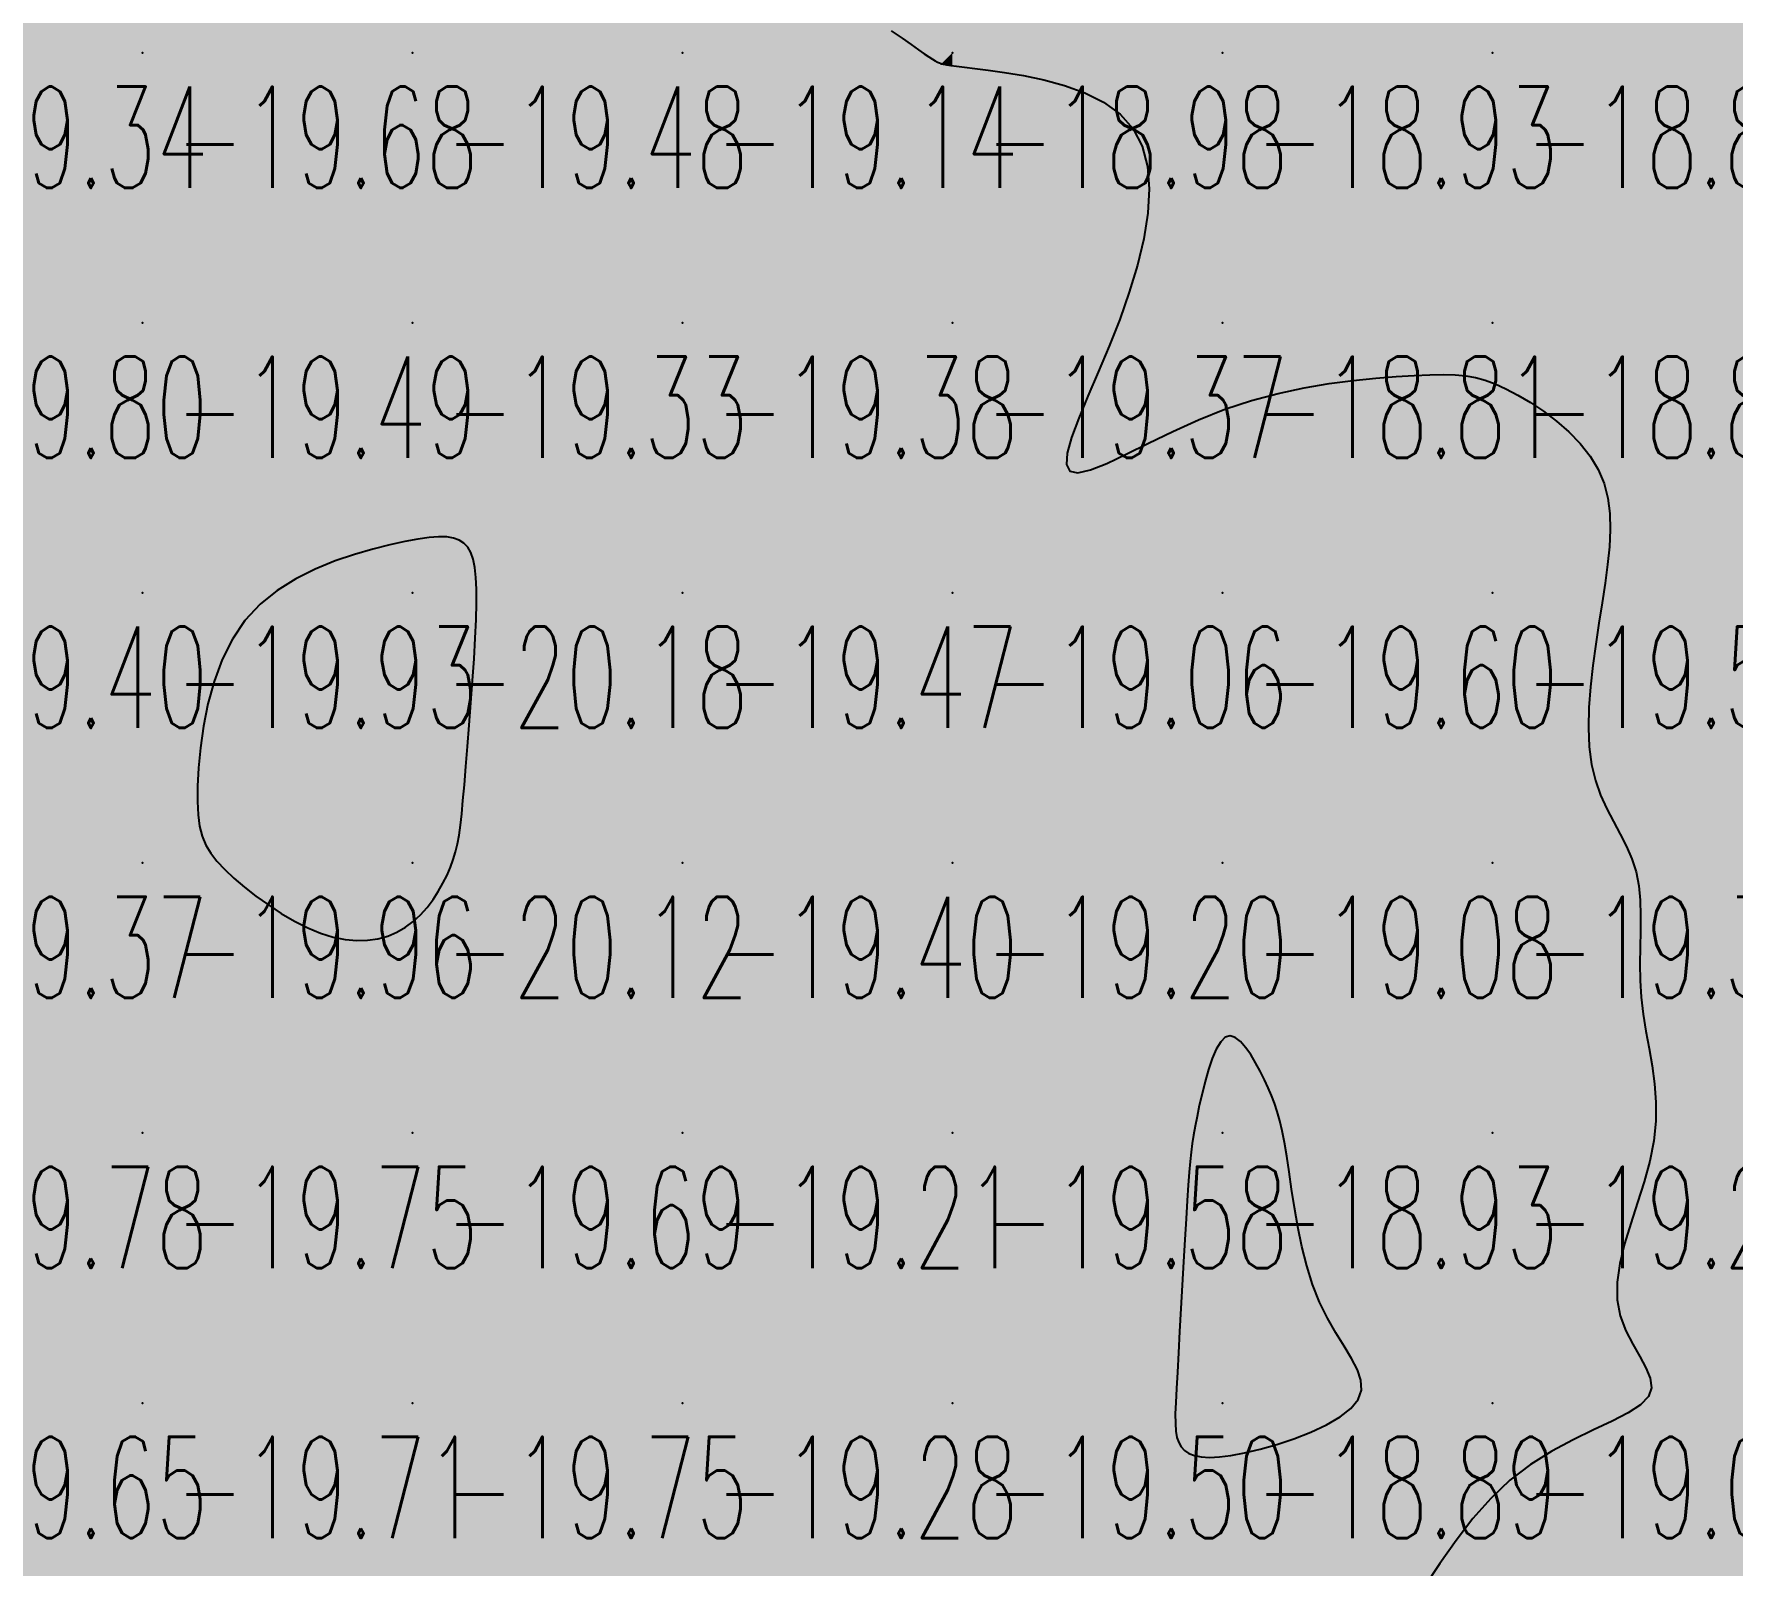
# Model space of a CAD drawing. Header units: millimetres. Extents: x 88261 to 90953, y 390274 to 392322.
# Drawn here: x 89316.2 to 89379.1, y 391011.2 to 391067.9 of the extents above; entities that cross this region are included whole.
import ezdxf
from ezdxf.enums import TextEntityAlignment as Align

# ---------------------------------------------------------------- set-up
doc = ezdxf.new("R2010")
doc.units = ezdxf.units.MM
doc.header["$LTSCALE"] = 25
for name, color, linetype in [('CN_03_00', 7, 'Continuous'), ('CN_04_00', 242, 'Continuous'), ('COTEAlt', 7, 'Continuous'), ('TN_COLORIAGE', 7, 'Continuous')]:
    doc.layers.add(name, color=color, linetype=linetype)
doc.styles.add('Simplex 1.0', font='Simplex.shx', dxfattribs={"width": 0.99, "height": 2.5})
doc.styles.get("Standard").update_dxf_attribs({"font": 'times.ttf'})

# ---------------------------------------------------------------- blocks, each defined once
blk = doc.blocks.new('COTE')
at = {"color": 0}
blk.add_point((0, 0), dxfattribs=at)
at = {"layer": 'COTEAlt'}
blk.add_attdef('ALT', text='', height=3.75, dxfattribs=at).set_placement((1.25, -1.25), align=Align.TOP_LEFT)

msp = doc.modelspace()

# ---------------------------------------------------------------- linework, layer by layer
at = {"layer": 'CN_03_00', "elevation": -19, "flags": 128}
msp.add_lwpolyline([(89347.982, 391068.058), (89348.383, 391067.777), (89348.716, 391067.544), (89348.987, 391067.355), (89349.203, 391067.206), (89349.373, 391067.092), (89349.506, 391067.005), (89349.61, 391066.942), (89349.694, 391066.897), (89349.766, 391066.864), (89349.836, 391066.839), (89349.919, 391066.817), (89350.03, 391066.796), (89350.186, 391066.772), (89350.402, 391066.743), (89350.695, 391066.706), (89351.08, 391066.657), (89351.573, 391066.593), (89352.182, 391066.509), (89352.879, 391066.396), (89353.63, 391066.242), (89354.399, 391066.033), (89355.151, 391065.76), (89355.849, 391065.408), (89356.459, 391064.968), (89356.946, 391064.426), (89357.281, 391063.776), (89357.473, 391063.028), (89357.536, 391062.198), (89357.485, 391061.301), (89357.335, 391060.354), (89357.102, 391059.372), (89356.8, 391058.371), (89356.445, 391057.366), (89356.054, 391056.373), (89355.652, 391055.417), (89355.268, 391054.519), (89354.929, 391053.704), (89354.664, 391052.995), (89354.501, 391052.416), (89354.468, 391051.991), (89354.592, 391051.742), (89354.893, 391051.685), (89355.358, 391051.794), (89355.964, 391052.036), (89356.689, 391052.376), (89357.51, 391052.78), (89358.407, 391053.214), (89359.356, 391053.645), (89360.336, 391054.037), (89361.324, 391054.364), (89362.308, 391054.627), (89363.273, 391054.834), (89364.207, 391054.991), (89365.095, 391055.107), (89365.924, 391055.19), (89366.682, 391055.247), (89367.354, 391055.286), (89367.932, 391055.312), (89368.431, 391055.323), (89368.866, 391055.314), (89369.258, 391055.279), (89369.624, 391055.215), (89369.982, 391055.116), (89370.351, 391054.977), (89370.748, 391054.794), (89371.186, 391054.562), (89371.655, 391054.284), (89372.137, 391053.963), (89372.615, 391053.601), (89373.074, 391053.202), (89373.496, 391052.769), (89373.865, 391052.305), (89374.164, 391051.812), (89374.381, 391051.295), (89374.521, 391050.751), (89374.595, 391050.179), (89374.612, 391049.58), (89374.582, 391048.951), (89374.514, 391048.291), (89374.42, 391047.599), (89374.309, 391046.874), (89374.19, 391046.117), (89374.073, 391045.338), (89373.966, 391044.55), (89373.88, 391043.763), (89373.822, 391042.992), (89373.803, 391042.247), (89373.831, 391041.541), (89373.915, 391040.886), (89374.06, 391040.291), (89374.254, 391039.747), (89374.482, 391039.243), (89374.727, 391038.768), (89374.974, 391038.308), (89375.207, 391037.852), (89375.41, 391037.389), (89375.568, 391036.907), (89375.668, 391036.396), (89375.72, 391035.858), (89375.737, 391035.296), (89375.731, 391034.714), (89375.717, 391034.116), (89375.706, 391033.506), (89375.714, 391032.887), (89375.751, 391032.263), (89375.828, 391031.637), (89375.932, 391031.007), (89376.047, 391030.369), (89376.157, 391029.72), (89376.246, 391029.057), (89376.297, 391028.376), (89376.295, 391027.675), (89376.223, 391026.951), (89376.071, 391026.201), (89375.861, 391025.435), (89375.618, 391024.662), (89375.369, 391023.893), (89375.142, 391023.138), (89374.964, 391022.408), (89374.861, 391021.712), (89374.861, 391021.061), (89374.979, 391020.463), (89375.186, 391019.916), (89375.441, 391019.416), (89375.704, 391018.959), (89375.934, 391018.541), (89376.091, 391018.158), (89376.134, 391017.806), (89376.022, 391017.48), (89375.728, 391017.176), (89375.271, 391016.878), (89374.683, 391016.572), (89373.996, 391016.243), (89373.242, 391015.875), (89372.452, 391015.452), (89371.66, 391014.96), (89370.896, 391014.382), (89370.186, 391013.71), (89369.524, 391012.958), (89368.9, 391012.146), (89368.302, 391011.295), (89367.718, 391010.424)], dxfattribs=at)
msp.add_lwpolyline([(89365.397, 391017.719), (89365.377, 391018.082), (89365.246, 391018.471), (89365.031, 391018.889), (89364.756, 391019.343), (89364.449, 391019.838), (89364.136, 391020.381), (89363.842, 391020.978), (89363.588, 391021.629), (89363.374, 391022.323), (89363.194, 391023.04), (89363.044, 391023.765), (89362.918, 391024.478), (89362.81, 391025.164), (89362.715, 391025.804), (89362.628, 391026.381), (89362.543, 391026.882), (89362.457, 391027.316), (89362.369, 391027.694), (89362.276, 391028.031), (89362.175, 391028.338), (89362.064, 391028.629), (89361.94, 391028.916), (89361.801, 391029.212), (89361.646, 391029.525), (89361.476, 391029.841), (89361.296, 391030.142), (89361.108, 391030.41), (89360.917, 391030.627), (89360.726, 391030.773), (89360.537, 391030.831), (89360.355, 391030.782), (89360.183, 391030.614), (89360.021, 391030.344), (89359.87, 391029.994), (89359.732, 391029.587), (89359.605, 391029.146), (89359.492, 391028.693), (89359.392, 391028.252), (89359.307, 391027.844), (89359.236, 391027.486), (89359.177, 391027.163), (89359.128, 391026.852), (89359.086, 391026.534), (89359.05, 391026.185), (89359.016, 391025.784), (89358.981, 391025.309), (89358.944, 391024.739), (89358.902, 391024.061), (89358.857, 391023.293), (89358.809, 391022.464), (89358.76, 391021.602), (89358.711, 391020.735), (89358.664, 391019.892), (89358.619, 391019.1), (89358.579, 391018.388), (89358.544, 391017.777), (89358.517, 391017.263), (89358.503, 391016.835), (89358.504, 391016.483), (89358.523, 391016.195), (89358.563, 391015.962), (89358.628, 391015.772), (89358.721, 391015.615), (89358.846, 391015.483), (89359.007, 391015.375), (89359.211, 391015.294), (89359.463, 391015.243), (89359.769, 391015.225), (89360.134, 391015.242), (89360.565, 391015.297), (89361.067, 391015.392), (89361.64, 391015.529), (89362.259, 391015.705), (89362.895, 391015.917), (89363.519, 391016.16), (89364.098, 391016.431), (89364.605, 391016.726), (89365.009, 391017.041), (89365.28, 391017.373), (89365.397, 391017.719)], close=True, dxfattribs=at)
at = {"layer": 'CN_04_00', "elevation": -20, "flags": 128}
msp.add_lwpolyline([(89331.763, 391037.367), (89331.848, 391037.651), (89331.918, 391037.948), (89331.977, 391038.273), (89332.028, 391038.64), (89332.075, 391039.063), (89332.122, 391039.556), (89332.173, 391040.134), (89332.23, 391040.805), (89332.292, 391041.55), (89332.356, 391042.346), (89332.419, 391043.169), (89332.479, 391043.995), (89332.532, 391044.8), (89332.575, 391045.56), (89332.607, 391046.252), (89332.623, 391046.856), (89332.623, 391047.375), (89332.603, 391047.815), (89332.563, 391048.183), (89332.5, 391048.486), (89332.413, 391048.732), (89332.299, 391048.927), (89332.156, 391049.078), (89331.983, 391049.192), (89331.773, 391049.269), (89331.521, 391049.311), (89331.22, 391049.318), (89330.865, 391049.292), (89330.449, 391049.232), (89329.968, 391049.14), (89329.414, 391049.016), (89328.786, 391048.86), (89328.102, 391048.664), (89327.384, 391048.422), (89326.654, 391048.124), (89325.933, 391047.763), (89325.244, 391047.331), (89324.609, 391046.819), (89324.049, 391046.219), (89323.582, 391045.53), (89323.204, 391044.769), (89322.906, 391043.962), (89322.678, 391043.132), (89322.512, 391042.306), (89322.399, 391041.506), (89322.33, 391040.759), (89322.295, 391040.087), (89322.288, 391039.51), (89322.311, 391039.019), (89322.367, 391038.597), (89322.461, 391038.23), (89322.597, 391037.902), (89322.779, 391037.599), (89323.011, 391037.303), (89323.297, 391037.001), (89323.639, 391036.681), (89324.029, 391036.348), (89324.457, 391036.012), (89324.916, 391035.684), (89325.394, 391035.373), (89325.882, 391035.089), (89326.372, 391034.842), (89326.852, 391034.642), (89327.316, 391034.496), (89327.761, 391034.405), (89328.186, 391034.365), (89328.591, 391034.374), (89328.975, 391034.431), (89329.336, 391034.531), (89329.675, 391034.673), (89329.991, 391034.855), (89330.282, 391035.072), (89330.55, 391035.32), (89330.793, 391035.591), (89331.013, 391035.881), (89331.209, 391036.181), (89331.382, 391036.486), (89331.532, 391036.789), (89331.659, 391037.084), (89331.763, 391037.367)], close=True, dxfattribs=at)
at = {"layer": 'TN_COLORIAGE', "color": 213}
for points in [[(89310.249, 391067.239, -19.693), (89320.249, 391067.239, -19.693), (89320.249, 391077.239, -19.693)], [(89310.249, 391077.239, -19.693), (89310.249, 391067.239, -19.693), (89320.249, 391077.239, -19.693)], [(89320.249, 391067.239, -19.244), (89330.249, 391067.239, -19.244), (89330.249, 391077.239, -19.244)], [(89320.249, 391077.239, -19.244), (89320.249, 391067.239, -19.244), (89330.249, 391077.239, -19.244)], [(89330.249, 391067.239, -19), (89338.582, 391075.572, -19), (89330.249, 391077.239, -19), (89337.44, 391077.239, -19)], [(89330.249, 391067.239, -19), (89338.582, 391075.572, -19), (89340.249, 391067.239, -19), (89340.249, 391073.261, -19)], [(89343.923, 391070.913, -19.144), (89340.249, 391073.261, -19.144), (89340.249, 391067.239, -19.144)], [(89343.923, 391070.913, -19.144), (89349.144, 391067.239, -19.144), (89340.249, 391067.239, -19.144)], [(89310.249, 391057.239, -19.679), (89320.249, 391057.239, -19.679), (89320.249, 391067.239, -19.679)], [(89310.249, 391067.239, -19.679), (89310.249, 391057.239, -19.679), (89320.249, 391067.239, -19.679)], [(89320.249, 391057.239, -19.476), (89330.249, 391057.239, -19.476), (89330.249, 391067.239, -19.476)], [(89320.249, 391067.239, -19.476), (89320.249, 391057.239, -19.476), (89330.249, 391067.239, -19.476)], [(89330.249, 391057.239, -19.144), (89340.249, 391057.239, -19.144), (89340.249, 391067.239, -19.144)], [(89330.249, 391067.239, -19.144), (89330.249, 391057.239, -19.144), (89340.249, 391067.239, -19.144)], [(89340.249, 391057.239, -19), (89349.8, 391066.791, -19), (89340.249, 391067.239, -19), (89349.144, 391067.239, -19)], [(89340.249, 391057.239, -19), (89349.8, 391066.791, -19), (89350.249, 391057.239, -19), (89350.249, 391066.783, -19)], [(89358.643, 391065.633, -19.374), (89350.249, 391066.783, -19.374), (89350.249, 391057.239, -19.374)], [(89356.854, 391057.239, -19.374), (89358.643, 391065.633, -19.374), (89350.249, 391057.239, -19.374)], [(89310.249, 391047.239, -19.49), (89320.249, 391047.239, -19.49), (89320.249, 391057.239, -19.49)], [(89310.249, 391057.239, -19.49), (89310.249, 391047.239, -19.49), (89320.249, 391057.239, -19.49)], [(89323.006, 391047.239, -19.334), (89330.249, 391049.346, -19.334), (89320.249, 391047.239, -19.334), (89330.249, 391057.239, -19.334)], [(89320.249, 391057.239, -19.334), (89320.249, 391047.239, -19.334), (89330.249, 391057.239, -19.334)], [(89332.481, 391049.471, -19.334), (89330.249, 391049.346, -19.334), (89340.249, 391057.239, -19.334), (89330.249, 391057.239, -19.334)], [(89332.767, 391047.239, -19.381), (89332.481, 391049.471, -19.381), (89340.249, 391047.239, -19.381), (89340.249, 391057.239, -19.381)], [(89340.249, 391047.239, -19.374), (89350.249, 391047.239, -19.374), (89350.249, 391057.239, -19.374)], [(89340.249, 391057.239, -19.374), (89340.249, 391047.239, -19.374), (89350.249, 391057.239, -19.374)], [(89350.249, 391057.239, -19), (89356.854, 391057.239, -19), (89350.249, 391047.239, -19), (89352.612, 391049.602, -19)], [(89360.249, 391047.239, -19), (89368.406, 391055.397, -19), (89370.249, 391047.239, -19), (89370.249, 391055.322, -19)], [(89360.249, 391054.806, -19.598), (89368.406, 391055.397, -19.598), (89360.249, 391047.239, -19.598)], [(89375.088, 391052.078, -19.57), (89370.249, 391055.322, -19.57), (89370.249, 391047.239, -19.57)], [(89360.249, 391047.239, -19), (89360.249, 391054.806, -19), (89350.249, 391047.239, -19), (89352.612, 391049.602, -19)], [(89374.386, 391047.239, -19.57), (89375.088, 391052.078, -19.57), (89370.249, 391047.239, -19.57)], [(89310.249, 391037.239, -19.932), (89320.249, 391037.239, -19.932), (89320.249, 391047.239, -19.932)], [(89310.249, 391047.239, -19.932), (89310.249, 391037.239, -19.932), (89320.249, 391047.239, -19.932)], [(89322.021, 391039.012, -19.932), (89323.006, 391047.239, -19.932), (89320.249, 391037.239, -19.932), (89320.249, 391047.239, -19.932)], [(89332.091, 391039.082, -19.398), (89331.903, 391037.239, -19.398), (89340.249, 391047.239, -19.398), (89340.249, 391037.239, -19.398)], [(89332.091, 391039.082, -19.472), (89332.767, 391047.239, -19.472), (89340.249, 391047.239, -19.472)], [(89340.249, 391037.239, -19.06), (89350.249, 391037.239, -19.06), (89350.249, 391047.239, -19.06)], [(89340.249, 391047.239, -19.06), (89340.249, 391037.239, -19.06), (89350.249, 391047.239, -19.06)], [(89350.249, 391037.239, -19.598), (89360.249, 391037.239, -19.598), (89360.249, 391047.239, -19.598)], [(89350.249, 391047.239, -19.598), (89350.249, 391037.239, -19.598), (89360.249, 391047.239, -19.598)], [(89360.249, 391037.239, -19.57), (89370.249, 391037.239, -19.57), (89370.249, 391047.239, -19.57)], [(89360.249, 391047.239, -19.57), (89360.249, 391037.239, -19.57), (89370.249, 391047.239, -19.57)], [(89370.249, 391047.239, -19), (89374.386, 391047.239, -19), (89370.249, 391037.239, -19), (89373.219, 391040.21, -19)], [(89373.219, 391040.21, -19.341), (89376.225, 391037.239, -19.341), (89370.249, 391037.239, -19.341)], [(89322.679, 391037.239, -19.962), (89322.021, 391039.012, -19.962), (89320.249, 391037.239, -19.962)], [(89310.249, 391027.239, -19.962), (89320.249, 391027.239, -19.962), (89320.249, 391037.239, -19.962)], [(89310.249, 391037.239, -19.962), (89310.249, 391027.239, -19.962), (89320.249, 391037.239, -19.962)], [(89322.679, 391037.239, -19.747), (89327.046, 391034.037, -19.747), (89320.249, 391037.239, -19.747), (89320.249, 391027.239, -19.747)], [(89330.249, 391027.239, -19.398), (89340.249, 391027.239, -19.398), (89340.249, 391037.239, -19.398)], [(89330.249, 391034.463, -19.398), (89331.903, 391037.239, -19.398), (89330.249, 391027.239, -19.398), (89340.249, 391037.239, -19.398)], [(89340.249, 391027.239, -19.202), (89350.249, 391027.239, -19.202), (89350.249, 391037.239, -19.202)], [(89340.249, 391037.239, -19.202), (89340.249, 391027.239, -19.202), (89350.249, 391037.239, -19.202)], [(89350.249, 391027.239, -19), (89359.148, 391027.239, -19), (89360.249, 391037.239, -19), (89360.249, 391032.118, -19)], [(89350.249, 391037.239, -19.075), (89350.249, 391027.239, -19.075), (89360.249, 391037.239, -19.075)], [(89370.249, 391037.239, -19), (89361.988, 391028.979, -19), (89360.249, 391037.239, -19), (89360.249, 391032.118, -19)], [(89370.249, 391037.239, -19), (89361.988, 391028.979, -19), (89370.249, 391027.239, -19), (89362.605, 391027.239, -19)], [(89370.249, 391037.239, -19), (89376.225, 391037.239, -19), (89370.249, 391027.239, -19), (89375.285, 391032.275, -19)], [(89327.046, 391034.037, -19.69), (89330.249, 391034.463, -19.69), (89320.249, 391027.239, -19.69), (89330.249, 391027.239, -19.69)], [(89375.285, 391032.275, -19.233), (89377.143, 391027.239, -19.233), (89370.249, 391027.239, -19.233)], [(89310.249, 391017.239, -19.747), (89320.249, 391017.239, -19.747), (89320.249, 391027.239, -19.747)], [(89310.249, 391027.239, -19.747), (89310.249, 391017.239, -19.747), (89320.249, 391027.239, -19.747)], [(89320.249, 391017.239, -19.69), (89330.249, 391017.239, -19.69), (89330.249, 391027.239, -19.69)], [(89320.249, 391027.239, -19.69), (89320.249, 391017.239, -19.69), (89330.249, 391027.239, -19.69)], [(89330.249, 391017.239, -19.215), (89340.249, 391017.239, -19.215), (89340.249, 391027.239, -19.215)], [(89330.249, 391027.239, -19.215), (89330.249, 391017.239, -19.215), (89340.249, 391027.239, -19.215)], [(89340.249, 391017.239, -19.581), (89350.249, 391017.239, -19.581), (89350.249, 391027.239, -19.581)], [(89340.249, 391027.239, -19.581), (89340.249, 391017.239, -19.581), (89350.249, 391027.239, -19.581)], [(89350.249, 391027.239, -19), (89359.148, 391027.239, -19), (89350.249, 391017.239, -19), (89358.999, 391025.989, -19)], [(89363.356, 391020.347, -19.233), (89362.605, 391027.239, -19.233), (89370.249, 391027.239, -19.233)], [(89370.249, 391027.239, -19), (89363.356, 391020.347, -19), (89370.249, 391017.239, -19), (89367.018, 391017.239, -19)], [(89370.249, 391027.239, -19), (89377.143, 391027.239, -19), (89370.249, 391017.239, -19), (89373.481, 391020.471, -19)], [(89358.521, 391017.239, -19.503), (89358.999, 391025.989, -19.503), (89350.249, 391017.239, -19.503)], [(89373.481, 391020.471, -19.05), (89378.101, 391017.239, -19.05), (89370.249, 391017.239, -19.05)], [(89310.249, 391007.239, -19.706), (89320.249, 391007.239, -19.706), (89320.249, 391017.239, -19.706)], [(89310.249, 391017.239, -19.706), (89310.249, 391007.239, -19.706), (89320.249, 391017.239, -19.706)], [(89320.249, 391007.239, -19.751), (89330.249, 391007.239, -19.751), (89330.249, 391017.239, -19.751)], [(89320.249, 391017.239, -19.751), (89320.249, 391007.239, -19.751), (89330.249, 391017.239, -19.751)], [(89330.249, 391007.239, -19.284), (89340.249, 391007.239, -19.284), (89340.249, 391017.239, -19.284)], [(89330.249, 391017.239, -19.284), (89330.249, 391007.239, -19.284), (89340.249, 391017.239, -19.284)], [(89340.249, 391007.239, -19.503), (89350.249, 391007.239, -19.503), (89350.249, 391017.239, -19.503)], [(89340.249, 391017.239, -19.503), (89340.249, 391007.239, -19.503), (89350.249, 391017.239, -19.503)], [(89350.249, 391017.239, -19), (89358.521, 391017.239, -19), (89350.249, 391007.239, -19), (89358.39, 391015.38, -19)], [(89360.249, 391007.239, -19), (89366.279, 391007.239, -19), (89370.249, 391017.239, -19), (89370.249, 391015.454, -19)], [(89360.249, 391007.239, -19), (89360.249, 391014.933, -19), (89370.249, 391017.239, -19), (89367.018, 391017.239, -19)], [(89370.249, 391015.454, -19.05), (89378.101, 391017.239, -19.05), (89370.249, 391017.239, -19.05)], [(89350.249, 391007.239, -19), (89358.39, 391015.38, -19), (89360.249, 391007.239, -19), (89360.249, 391014.933, -19)]]:
    msp.add_solid(points, dxfattribs=at)
at = {"layer": 'TN_COLORIAGE', "color": 203}
for points in [[(89349.144, 391067.239, -18.752), (89343.923, 391070.913, -18.752), (89350.249, 391067.239, -18.752), (89350.249, 391077.239, -18.752)], [(89351.644, 391068.635, -18.752), (89357.171, 391077.239, -18.752), (89350.249, 391067.239, -18.752), (89350.249, 391077.239, -18.752)], [(89360.249, 391067.239, -18.888), (89370.249, 391067.239, -18.888), (89370.249, 391077.239, -18.888)], [(89360.249, 391071.174, -18.888), (89365.208, 391077.239, -18.888), (89360.249, 391067.239, -18.888), (89370.249, 391077.239, -18.888)], [(89370.249, 391067.239, -18.257), (89380.249, 391067.239, -18.257), (89380.249, 391077.239, -18.257)], [(89370.249, 391077.239, -18.257), (89370.249, 391067.239, -18.257), (89380.249, 391077.239, -18.257)], [(89351.644, 391068.635, -18.928), (89360.249, 391071.174, -18.928), (89350.249, 391067.239, -18.928), (89360.249, 391067.239, -18.928)], [(89349.144, 391067.239, -18.982), (89349.8, 391066.791, -18.982), (89350.249, 391067.239, -18.982)], [(89350.249, 391066.783, -18.982), (89349.8, 391066.791, -18.982), (89350.249, 391067.239, -18.982)], [(89350.249, 391066.783, -18.928), (89358.643, 391065.633, -18.928), (89350.249, 391067.239, -18.928), (89360.249, 391067.239, -18.928)], [(89358.643, 391065.633, -18.808), (89356.854, 391057.239, -18.808), (89360.249, 391067.239, -18.808), (89360.249, 391057.239, -18.808)], [(89360.249, 391057.239, -18.882), (89370.249, 391057.239, -18.882), (89370.249, 391067.239, -18.882)], [(89360.249, 391067.239, -18.882), (89360.249, 391057.239, -18.882), (89370.249, 391067.239, -18.882)], [(89370.249, 391057.239, -18.862), (89380.249, 391057.239, -18.862), (89380.249, 391067.239, -18.862)], [(89370.249, 391067.239, -18.862), (89370.249, 391057.239, -18.862), (89380.249, 391067.239, -18.862)], [(89352.612, 391049.602, -18.808), (89360.249, 391054.806, -18.808), (89360.249, 391057.239, -18.808)], [(89352.612, 391049.602, -18.808), (89356.854, 391057.239, -18.808), (89360.249, 391057.239, -18.808)], [(89368.406, 391055.397, -18.808), (89360.249, 391054.806, -18.808), (89370.249, 391057.239, -18.808), (89360.249, 391057.239, -18.808)], [(89370.249, 391055.322, -18.865), (89368.406, 391055.397, -18.865), (89370.249, 391057.239, -18.865)], [(89370.249, 391055.322, -18.392), (89375.088, 391052.078, -18.392), (89370.249, 391057.239, -18.392), (89380.249, 391057.239, -18.392)], [(89375.088, 391052.078, -18.193), (89374.386, 391047.239, -18.193), (89380.249, 391057.239, -18.193), (89380.249, 391047.239, -18.193)], [(89376.225, 391037.239, -18.193), (89373.219, 391040.21, -18.193), (89380.249, 391037.239, -18.193), (89380.249, 391047.239, -18.193)], [(89373.219, 391040.21, -18.193), (89374.386, 391047.239, -18.193), (89380.249, 391047.239, -18.193)], [(89377.143, 391027.239, -18.77), (89375.285, 391032.275, -18.77), (89380.249, 391027.239, -18.77), (89380.249, 391037.239, -18.77)], [(89375.285, 391032.275, -18.77), (89376.225, 391037.239, -18.77), (89380.249, 391037.239, -18.77)], [(89360.249, 391032.118, -18.928), (89359.148, 391027.239, -18.928), (89360.249, 391027.239, -18.928)], [(89360.249, 391032.118, -18.928), (89361.988, 391028.979, -18.928), (89360.249, 391027.239, -18.928)], [(89362.605, 391027.239, -18.928), (89361.988, 391028.979, -18.928), (89360.249, 391027.239, -18.928)], [(89358.999, 391025.989, -18.895), (89358.521, 391017.239, -18.895), (89360.249, 391027.239, -18.895), (89360.249, 391017.239, -18.895)], [(89358.999, 391025.989, -18.928), (89359.148, 391027.239, -18.928), (89360.249, 391027.239, -18.928)], [(89362.605, 391027.239, -18.895), (89363.356, 391020.347, -18.895), (89360.249, 391027.239, -18.895), (89360.249, 391017.239, -18.895)], [(89378.101, 391017.239, -18.895), (89373.481, 391020.471, -18.895), (89380.249, 391017.239, -18.895), (89380.249, 391027.239, -18.895)], [(89373.481, 391020.471, -18.895), (89377.143, 391027.239, -18.895), (89380.249, 391027.239, -18.895)], [(89367.018, 391017.239, -18.895), (89363.356, 391020.347, -18.895), (89360.249, 391017.239, -18.895)], [(89360.249, 391014.933, -18.895), (89358.39, 391015.38, -18.895), (89360.249, 391017.239, -18.895)], [(89358.39, 391015.38, -18.895), (89358.521, 391017.239, -18.895), (89360.249, 391017.239, -18.895)], [(89367.018, 391017.239, -18.895), (89360.249, 391014.933, -18.895), (89360.249, 391017.239, -18.895)], [(89370.249, 391007.239, -18.986), (89380.249, 391007.239, -18.986), (89380.249, 391017.239, -18.986)], [(89378.101, 391017.239, -18.769), (89370.249, 391015.454, -18.769), (89380.249, 391017.239, -18.769), (89370.249, 391007.239, -18.769)], [(89370.249, 391015.454, -18.769), (89366.279, 391007.239, -18.769), (89370.249, 391007.239, -18.769)]]:
    msp.add_solid(points, dxfattribs=at)
at = {"layer": 'TN_COLORIAGE', "color": 223}
for points in [[(89330.249, 391049.346, -20.178), (89323.006, 391047.239, -20.178), (89330.249, 391047.239, -20.178)], [(89332.481, 391049.471, -20.178), (89332.767, 391047.239, -20.178), (89330.249, 391047.239, -20.178)], [(89330.249, 391049.346, -20.178), (89332.481, 391049.471, -20.178), (89330.249, 391047.239, -20.178)], [(89330.249, 391047.239, -20), (89322.021, 391039.012, -20), (89330.249, 391037.239, -20), (89322.679, 391037.239, -20)], [(89323.006, 391047.239, -20.178), (89322.021, 391039.012, -20.178), (89330.249, 391047.239, -20.178)], [(89330.249, 391047.239, -20), (89332.767, 391047.239, -20), (89330.249, 391037.239, -20), (89332.091, 391039.082, -20)], [(89331.903, 391037.239, -20.119), (89332.091, 391039.082, -20.119), (89330.249, 391037.239, -20.119)], [(89327.046, 391034.037, -20.119), (89322.679, 391037.239, -20.119), (89330.249, 391037.239, -20.119)], [(89330.249, 391034.463, -20.119), (89327.046, 391034.037, -20.119), (89330.249, 391037.239, -20.119)], [(89331.903, 391037.239, -20.119), (89330.249, 391034.463, -20.119), (89330.249, 391037.239, -20.119)]]:
    msp.add_solid(points, dxfattribs=at)

# ---------------------------------------------------------------- block references
at = {"layer": 'COTEAlt'}
ref = msp.add_blockref('COTE', (89310.249, 391067.239), dxfattribs=at)
ref.add_attrib('ALT', '-19.34', dxfattribs={"height": 3.75, "style": 'Simplex 1.0', "width": 0.6}).set_placement((89311.499, 391065.989), align=Align.TOP_LEFT)
ref = msp.add_blockref('COTE', (89320.249, 391067.239), dxfattribs=at)
ref.add_attrib('ALT', '-19.68', dxfattribs={"height": 3.75, "style": 'Simplex 1.0', "width": 0.6}).set_placement((89321.499, 391065.989), align=Align.TOP_LEFT)
ref = msp.add_blockref('COTE', (89330.249, 391067.239), dxfattribs=at)
ref.add_attrib('ALT', '-19.48', dxfattribs={"height": 3.75, "style": 'Simplex 1.0', "width": 0.6}).set_placement((89331.499, 391065.989), align=Align.TOP_LEFT)
ref = msp.add_blockref('COTE', (89340.249, 391067.239), dxfattribs=at)
ref.add_attrib('ALT', '-19.14', dxfattribs={"height": 3.75, "style": 'Simplex 1.0', "width": 0.6}).set_placement((89341.499, 391065.989), align=Align.TOP_LEFT)
ref = msp.add_blockref('COTE', (89350.249, 391067.239), dxfattribs=at)
ref.add_attrib('ALT', '-18.98', dxfattribs={"height": 3.75, "style": 'Simplex 1.0', "width": 0.6}).set_placement((89351.499, 391065.989), align=Align.TOP_LEFT)
ref = msp.add_blockref('COTE', (89360.249, 391067.239), dxfattribs=at)
ref.add_attrib('ALT', '-18.93', dxfattribs={"height": 3.75, "style": 'Simplex 1.0', "width": 0.6}).set_placement((89361.499, 391065.989), align=Align.TOP_LEFT)
ref = msp.add_blockref('COTE', (89370.249, 391067.239), dxfattribs=at)
ref.add_attrib('ALT', '-18.88', dxfattribs={"height": 3.75, "style": 'Simplex 1.0', "width": 0.6}).set_placement((89371.499, 391065.989), align=Align.TOP_LEFT)
ref = msp.add_blockref('COTE', (89310.249, 391057.239), dxfattribs=at)
ref.add_attrib('ALT', '-19.80', dxfattribs={"height": 3.75, "style": 'Simplex 1.0', "width": 0.6}).set_placement((89311.499, 391055.989), align=Align.TOP_LEFT)
ref = msp.add_blockref('COTE', (89320.249, 391057.239), dxfattribs=at)
ref.add_attrib('ALT', '-19.49', dxfattribs={"height": 3.75, "style": 'Simplex 1.0', "width": 0.6}).set_placement((89321.499, 391055.989), align=Align.TOP_LEFT)
ref = msp.add_blockref('COTE', (89330.249, 391057.239), dxfattribs=at)
ref.add_attrib('ALT', '-19.33', dxfattribs={"height": 3.75, "style": 'Simplex 1.0', "width": 0.6}).set_placement((89331.499, 391055.989), align=Align.TOP_LEFT)
ref = msp.add_blockref('COTE', (89340.249, 391057.239), dxfattribs=at)
ref.add_attrib('ALT', '-19.38', dxfattribs={"height": 3.75, "style": 'Simplex 1.0', "width": 0.6}).set_placement((89341.499, 391055.989), align=Align.TOP_LEFT)
ref = msp.add_blockref('COTE', (89350.249, 391057.239), dxfattribs=at)
ref.add_attrib('ALT', '-19.37', dxfattribs={"height": 3.75, "style": 'Simplex 1.0', "width": 0.6}).set_placement((89351.499, 391055.989), align=Align.TOP_LEFT)
ref = msp.add_blockref('COTE', (89360.249, 391057.239), dxfattribs=at)
ref.add_attrib('ALT', '-18.81', dxfattribs={"height": 3.75, "style": 'Simplex 1.0', "width": 0.6}).set_placement((89361.499, 391055.989), align=Align.TOP_LEFT)
ref = msp.add_blockref('COTE', (89370.249, 391057.239), dxfattribs=at)
ref.add_attrib('ALT', '-18.86', dxfattribs={"height": 3.75, "style": 'Simplex 1.0', "width": 0.6}).set_placement((89371.499, 391055.989), align=Align.TOP_LEFT)
ref = msp.add_blockref('COTE', (89310.249, 391047.239), dxfattribs=at)
ref.add_attrib('ALT', '-19.40', dxfattribs={"height": 3.75, "style": 'Simplex 1.0', "width": 0.6}).set_placement((89311.499, 391045.989), align=Align.TOP_LEFT)
ref = msp.add_blockref('COTE', (89320.249, 391047.239), dxfattribs=at)
ref.add_attrib('ALT', '-19.93', dxfattribs={"height": 3.75, "style": 'Simplex 1.0', "width": 0.6}).set_placement((89321.499, 391045.989), align=Align.TOP_LEFT)
ref = msp.add_blockref('COTE', (89330.249, 391047.239), dxfattribs=at)
ref.add_attrib('ALT', '-20.18', dxfattribs={"height": 3.75, "style": 'Simplex 1.0', "width": 0.6}).set_placement((89331.499, 391045.989), align=Align.TOP_LEFT)
ref = msp.add_blockref('COTE', (89340.249, 391047.239), dxfattribs=at)
ref.add_attrib('ALT', '-19.47', dxfattribs={"height": 3.75, "style": 'Simplex 1.0', "width": 0.6}).set_placement((89341.499, 391045.989), align=Align.TOP_LEFT)
ref = msp.add_blockref('COTE', (89350.249, 391047.239), dxfattribs=at)
ref.add_attrib('ALT', '-19.06', dxfattribs={"height": 3.75, "style": 'Simplex 1.0', "width": 0.6}).set_placement((89351.499, 391045.989), align=Align.TOP_LEFT)
ref = msp.add_blockref('COTE', (89360.249, 391047.239), dxfattribs=at)
ref.add_attrib('ALT', '-19.60', dxfattribs={"height": 3.75, "style": 'Simplex 1.0', "width": 0.6}).set_placement((89361.499, 391045.989), align=Align.TOP_LEFT)
ref = msp.add_blockref('COTE', (89370.249, 391047.239), dxfattribs=at)
ref.add_attrib('ALT', '-19.57', dxfattribs={"height": 3.75, "style": 'Simplex 1.0', "width": 0.6}).set_placement((89371.499, 391045.989), align=Align.TOP_LEFT)
ref = msp.add_blockref('COTE', (89310.249, 391037.239), dxfattribs=at)
ref.add_attrib('ALT', '-19.37', dxfattribs={"height": 3.75, "style": 'Simplex 1.0', "width": 0.6}).set_placement((89311.499, 391035.989), align=Align.TOP_LEFT)
ref = msp.add_blockref('COTE', (89320.249, 391037.239), dxfattribs=at)
ref.add_attrib('ALT', '-19.96', dxfattribs={"height": 3.75, "style": 'Simplex 1.0', "width": 0.6}).set_placement((89321.499, 391035.989), align=Align.TOP_LEFT)
ref = msp.add_blockref('COTE', (89330.249, 391037.239), dxfattribs=at)
ref.add_attrib('ALT', '-20.12', dxfattribs={"height": 3.75, "style": 'Simplex 1.0', "width": 0.6}).set_placement((89331.499, 391035.989), align=Align.TOP_LEFT)
ref = msp.add_blockref('COTE', (89340.249, 391037.239), dxfattribs=at)
ref.add_attrib('ALT', '-19.40', dxfattribs={"height": 3.75, "style": 'Simplex 1.0', "width": 0.6}).set_placement((89341.499, 391035.989), align=Align.TOP_LEFT)
ref = msp.add_blockref('COTE', (89350.249, 391037.239), dxfattribs=at)
ref.add_attrib('ALT', '-19.20', dxfattribs={"height": 3.75, "style": 'Simplex 1.0', "width": 0.6}).set_placement((89351.499, 391035.989), align=Align.TOP_LEFT)
ref = msp.add_blockref('COTE', (89360.249, 391037.239), dxfattribs=at)
ref.add_attrib('ALT', '-19.08', dxfattribs={"height": 3.75, "style": 'Simplex 1.0', "width": 0.6}).set_placement((89361.499, 391035.989), align=Align.TOP_LEFT)
ref = msp.add_blockref('COTE', (89370.249, 391037.239), dxfattribs=at)
ref.add_attrib('ALT', '-19.34', dxfattribs={"height": 3.75, "style": 'Simplex 1.0', "width": 0.6}).set_placement((89371.499, 391035.989), align=Align.TOP_LEFT)
ref = msp.add_blockref('COTE', (89310.249, 391027.239), dxfattribs=at)
ref.add_attrib('ALT', '-19.78', dxfattribs={"height": 3.75, "style": 'Simplex 1.0', "width": 0.6}).set_placement((89311.499, 391025.989), align=Align.TOP_LEFT)
ref = msp.add_blockref('COTE', (89320.249, 391027.239), dxfattribs=at)
ref.add_attrib('ALT', '-19.75', dxfattribs={"height": 3.75, "style": 'Simplex 1.0', "width": 0.6}).set_placement((89321.499, 391025.989), align=Align.TOP_LEFT)
ref = msp.add_blockref('COTE', (89330.249, 391027.239), dxfattribs=at)
ref.add_attrib('ALT', '-19.69', dxfattribs={"height": 3.75, "style": 'Simplex 1.0', "width": 0.6}).set_placement((89331.499, 391025.989), align=Align.TOP_LEFT)
ref = msp.add_blockref('COTE', (89340.249, 391027.239), dxfattribs=at)
ref.add_attrib('ALT', '-19.21', dxfattribs={"height": 3.75, "style": 'Simplex 1.0', "width": 0.6}).set_placement((89341.499, 391025.989), align=Align.TOP_LEFT)
ref = msp.add_blockref('COTE', (89350.249, 391027.239), dxfattribs=at)
ref.add_attrib('ALT', '-19.58', dxfattribs={"height": 3.75, "style": 'Simplex 1.0', "width": 0.6}).set_placement((89351.499, 391025.989), align=Align.TOP_LEFT)
ref = msp.add_blockref('COTE', (89360.249, 391027.239), dxfattribs=at)
ref.add_attrib('ALT', '-18.93', dxfattribs={"height": 3.75, "style": 'Simplex 1.0', "width": 0.6}).set_placement((89361.499, 391025.989), align=Align.TOP_LEFT)
ref = msp.add_blockref('COTE', (89370.249, 391027.239), dxfattribs=at)
ref.add_attrib('ALT', '-19.23', dxfattribs={"height": 3.75, "style": 'Simplex 1.0', "width": 0.6}).set_placement((89371.499, 391025.989), align=Align.TOP_LEFT)
ref = msp.add_blockref('COTE', (89310.249, 391017.239), dxfattribs=at)
ref.add_attrib('ALT', '-19.65', dxfattribs={"height": 3.75, "style": 'Simplex 1.0', "width": 0.6}).set_placement((89311.499, 391015.989), align=Align.TOP_LEFT)
ref = msp.add_blockref('COTE', (89320.249, 391017.239), dxfattribs=at)
ref.add_attrib('ALT', '-19.71', dxfattribs={"height": 3.75, "style": 'Simplex 1.0', "width": 0.6}).set_placement((89321.499, 391015.989), align=Align.TOP_LEFT)
ref = msp.add_blockref('COTE', (89330.249, 391017.239), dxfattribs=at)
ref.add_attrib('ALT', '-19.75', dxfattribs={"height": 3.75, "style": 'Simplex 1.0', "width": 0.6}).set_placement((89331.499, 391015.989), align=Align.TOP_LEFT)
ref = msp.add_blockref('COTE', (89340.249, 391017.239), dxfattribs=at)
ref.add_attrib('ALT', '-19.28', dxfattribs={"height": 3.75, "style": 'Simplex 1.0', "width": 0.6}).set_placement((89341.499, 391015.989), align=Align.TOP_LEFT)
ref = msp.add_blockref('COTE', (89350.249, 391017.239), dxfattribs=at)
ref.add_attrib('ALT', '-19.50', dxfattribs={"height": 3.75, "style": 'Simplex 1.0', "width": 0.6}).set_placement((89351.499, 391015.989), align=Align.TOP_LEFT)
ref = msp.add_blockref('COTE', (89360.249, 391017.239), dxfattribs=at)
ref.add_attrib('ALT', '-18.89', dxfattribs={"height": 3.75, "style": 'Simplex 1.0', "width": 0.6}).set_placement((89361.499, 391015.989), align=Align.TOP_LEFT)
ref = msp.add_blockref('COTE', (89370.249, 391017.239), dxfattribs=at)
ref.add_attrib('ALT', '-19.05', dxfattribs={"height": 3.75, "style": 'Simplex 1.0', "width": 0.6}).set_placement((89371.499, 391015.989), align=Align.TOP_LEFT)

doc.saveas('drawing.dxf')
